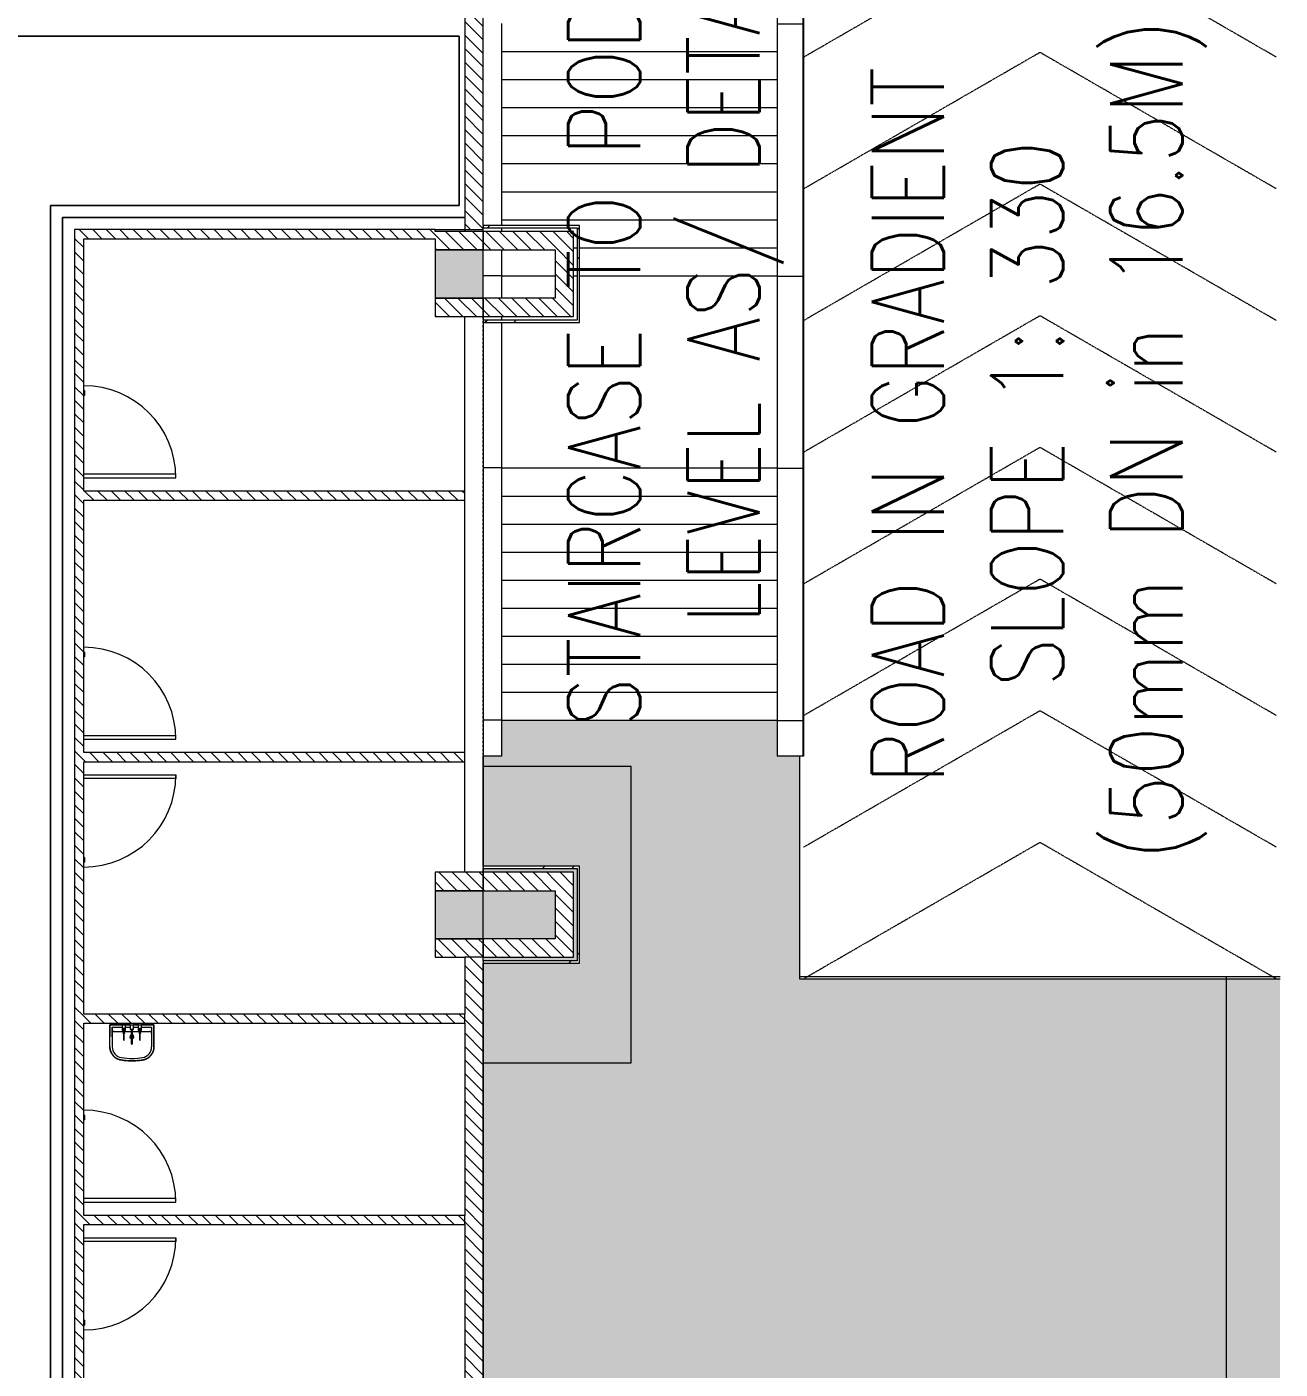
# Model space of a CAD drawing. Header units: millimetres. Extents: x -106145 to 154907, y -84585 to 152038.
# Drawn here: x 51694 to 67339, y -3939 to 12821 of the extents above; entities that cross this region are included whole.
import ezdxf

# ---------------------------------------------------------------- set-up
doc = ezdxf.new("R2010")
doc.units = ezdxf.units.MM
doc.linetypes.add('Cut Out Line _2_', pattern=[2, 1, -1])
doc.linetypes.add('Overhead', pattern=[3.96875, 2.38125, -1.5875])
doc.layers.add('A-DETL', color=7, linetype='Continuous', lineweight=5, true_color=0x00a600)
for name, color, linetype, lineweight in [('A-DETL-MBND', 7, 'Continuous', 5), ('A-DOOR', 7, 'Continuous', 5), ('A-FLOR', 7, 'Continuous', 5), ('A-FLOR-LEVL', 7, 'Continuous', 5), ('A-FLOR-PATT', 7, 'Continuous', 5), ('A-WALL', 7, 'Continuous', 5), ('A-WALL-PATT', 7, 'Continuous', 5), ('G-ANNO-TEXT', 7, 'Continuous', 9), ('P-SANR-FIXT', 7, 'Continuous', 5), ('Q-CASE', 7, 'Continuous', 5), ('S-COLS', 7, 'Continuous', 5), ('S-FNDN', 7, 'Continuous', 5), ('S-STRS', 7, 'Continuous', 5)]:
    doc.layers.add(name, color=color, linetype=linetype, lineweight=lineweight)
doc.styles.add('RomanS_1', font='romans__.ttf', dxfattribs={"width": 0.8, "height": 900})
pattern_1 = [(315, (0, 0), (84.18955, 84.18955), [])]
pattern_2 = [(45, (0, 0), (-754.342, 754.342), []), (45, (0, 1143), (-754.342, 754.342), [])]

# ---------------------------------------------------------------- blocks, each defined once
blk = doc.blocks.new('M_Door-Passage-Small Slit Vision Panel_Type B - 1_25_Type B-13938695-Site Plan -MAIN')
at = {"layer": 'A-DOOR', "color": 254, "lineweight": 9, "true_color": 0xdddddd}
for p, q in [((575, 1213.85), (530, 1213.85)), ((530, 1213.85), (530, 63.85)), ((575, 63.85), (575, 1213.85))]:
    blk.add_line(p, q, dxfattribs=at)
at = {"layer": 'A-DOOR', "color": 254, "true_color": 0xdddddd}
for p, q in [((-514.125, 71.85), (-514.125, 63.85)), ((-514.125, 71.85), (-454.125, 71.85)), ((-454.125, 63.85), (-454.125, 71.85))]:
    blk.add_line(p, q, dxfattribs=at)
blk.add_arc((575, 63.85), 1150, 90, 180, dxfattribs=at)
blk = doc.blocks.new('M_Door-Passage-Small Slit Vision Panel_Type B - 1_25_Type B-13938696-Site Plan -MAIN')
at = {"layer": 'A-DOOR', "color": 254, "true_color": 0xdddddd}
for p, q in [((-514.125, -63.85), (-514.125, -71.85)), ((-454.125, -71.85), (-514.125, -71.85)), ((-454.125, -71.85), (-454.125, -63.85))]:
    blk.add_line(p, q, dxfattribs=at)
at = {"layer": 'A-DOOR', "color": 254, "lineweight": 9, "true_color": 0xdddddd}
for p, q in [((530, -1213.85), (530, -63.85)), ((575, -63.85), (575, -1213.85)), ((575, -1213.85), (530, -1213.85))]:
    blk.add_line(p, q, dxfattribs=at)
at = {"layer": 'A-DOOR', "color": 254, "true_color": 0xdddddd}
blk.add_arc((575, -63.85), 1150, 180, 270, dxfattribs=at)
blk = doc.blocks.new('BASIN_handwash_Type_B - HYBA-010-V65-Site Plan -MAIN')
at = {"layer": 'P-SANR-FIXT', "color": 254, "true_color": 0xdddddd}
for p, q in [((-275, -500), (-275, -224)), ((-275, -224), (-275, -500)), ((-245, -470), (-245, -224)), ((245, -470), (245, -224)), ((275, -224), (275, -500)), ((275, -224), (275, -500)), ((-275, -351), (-275, -500)), ((-110, -500), (-275, -500)), ((-275, -500), (-110, -500)), ((-245, -470), (-245, -351)), ((-118, -470), (-245, -470)), ((-108, -418), (-220, -418)), ((-5, -418), (-90, -418)), ((-19, -500), (-87, -500)), ((-87, -500), (-19, -500)), ((-18, -470), (-79, -470)), ((92, -418), (7, -418)), ((81, -470), (21, -470)), ((90, -500), (21, -500)), ((21, -500), (90, -500)), ((220, -418), (110, -418)), ((275, -500), (113, -500)), ((113, -500), (275, -500)), ((245, -470), (120, -470)), ((245, -351), (245, -470)), ((275, -500), (275, -351))]:
    blk.add_line(p, q, dxfattribs=at)
at = {"layer": 'P-SANR-FIXT', "color": 254, "true_color": 0xdddddd, "flags": 128}
for points in [[(-139, -62), (-145, -63), (-152, -64), (-158, -66), (-165, -68), (-171, -71), (-177, -73), (-183, -76), (-189, -79), (-194, -82), (-200, -86), (-205, -90), (-211, -93), (-216, -98), (-221, -102), (-226, -106), (-230, -111), (-235, -116), (-239, -121), (-243, -126), (-247, -132), (-250, -137), (-254, -143), (-257, -149), (-260, -155), (-262, -161), (-265, -167), (-267, -173), (-269, -180), (-271, -186), (-272, -192), (-273, -199), (-274, -205), (-275, -212), (-275, -219), (-275, -224)], [(-51, -52), (-65, -53), (-98, -56), (-131, -60), (-139, -62)], [(42, -51), (35, -51), (2, -50), (-31, -51), (-45, -51)], [(135, -61), (102, -56), (69, -53), (46, -51)], [(275, -224), (275, -217), (274, -211), (274, -204), (273, -198), (272, -191), (270, -185), (269, -178), (267, -172), (264, -166), (262, -160), (259, -154), (256, -148), (253, -142), (250, -136), (246, -131), (242, -126), (238, -120), (234, -115), (230, -110), (225, -106), (220, -101), (215, -97), (210, -93), (205, -89), (199, -85), (193, -82), (188, -79), (182, -76), (176, -73), (170, -70), (163, -68), (157, -66), (151, -64), (144, -63), (138, -61)]]:
    blk.add_lwpolyline(points, dxfattribs=at)
at = {"layer": 'P-SANR-FIXT', "color": 254, "true_color": 0xdddddd}
for centre, radius, start, end in [((0, -351), 24.2, 107.5533, 254.5917), ((0, -351), 24.2, 291.7818, 66.0732), ((-220, -393), 25, 180, 270), ((220, -393), 25, 270, 0)]:
    blk.add_arc(centre, radius, start, end, dxfattribs=at)
for centre, major_axis, start_param, end_param in [((-110, -224), (165, 0), 1.748277, 3.141593), ((-110, -224), (-135, 0), 4.890944, 6.283185), ((0, -884), (834, 0), 1.40836, 1.738187), ((0, -884), (804, 0), 1.408166, 1.737991), ((110, -224), (135, 0), 0, 1.419404), ((110, -224), (165, 0), 0, 1.418341)]:
    blk.add_ellipse(centre, major_axis=major_axis, ratio=0.999048, start_param=start_param, end_param=end_param, dxfattribs=at)
for points, knots in [([(-275, -224), (-275, -218), (-274, -205), (-271, -189), (-268, -177), (-265, -168), (-262, -159), (-258, -150), (-253, -142), (-248, -134), (-242, -126), (-237, -118), (-230, -111), (-223, -104), (-216, -98), (-209, -92), (-201, -86), (-193, -81), (-184, -77), (-173, -71), (-158, -66), (-145, -63), (-139, -62)], [-1, -1, -1, -1, -0.916667, -0.833333, -0.791667, -0.75, -0.708333, -0.666667, -0.625, -0.583333, -0.541667, -0.5, -0.458333, -0.416667, -0.375, -0.333333, -0.291667, -0.25, -0.208333, -0.166667, -0.083333, 0, 0, 0, 0]), ([(-139, -62), (-124, -59), (-94, -55), (-33, -50), (29, -50), (89, -54), (120, -58), (135, -61)], [-1, -1, -1, -1, -0.833333, -0.666667, -0.333333, -0.166667, 0, 0, 0, 0]), ([(135, -61), (141, -62), (154, -65), (170, -70), (181, -75), (190, -80), (199, -85), (207, -90), (214, -96), (222, -103), (229, -109), (235, -117), (241, -124), (247, -132), (252, -140), (257, -149), (261, -158), (265, -167), (268, -176), (271, -189), (274, -204), (275, -217), (275, -224)], [-1, -1, -1, -1, -0.916667, -0.833333, -0.791667, -0.75, -0.708333, -0.666667, -0.625, -0.583333, -0.541667, -0.5, -0.458333, -0.416667, -0.375, -0.333333, -0.291667, -0.25, -0.208333, -0.166667, -0.083333, 0, 0, 0, 0])]:
    blk.add_open_spline(points, degree=3, knots=knots, dxfattribs=at)
blk = doc.blocks.new('TAPWARE_wall_mount_elbow_levers - HYTP-038-V66-Site Plan -MAIN')
at = {"layer": 'P-SANR-FIXT', "color": 254, "true_color": 0xdddddd}
for p, q in [((-99, 242), (-101, 242)), ((-101, 237), (-101, 242)), ((-101, 242), (-101, 237)), ((-99, 242), (-101, 242)), ((-101, 237), (-101, 242)), ((-101, 242), (-101, 237)), ((-101, 213), (-101, 237)), ((-101, 213), (-101, 237)), ((-101, 195), (-101, 213)), ((-101, 213), (-101, 195)), ((-101, 195), (-101, 213)), ((-101, 213), (-101, 195)), ((-101, 152), (-101, 195)), ((-101, 152), (-101, 195)), ((-99, 237), (-99, 242)), ((-99, 242), (-99, 237)), ((-99, 237), (-99, 242)), ((-99, 242), (-99, 237)), ((-99, 237), (-99, 213)), ((-99, 237), (-99, 213)), ((-99, 195), (-99, 213)), ((-99, 213), (-99, 195)), ((-99, 195), (-99, 213)), ((-99, 213), (-99, 195)), ((-99, 195), (-99, 152)), ((-99, 195), (-99, 152)), ((-10, 276), (-10, 272)), ((-8, 220), (-8, 100)), ((7, 100), (7, 220)), ((10, 272), (10, 276)), ((101, 242), (99, 242)), ((99, 237), (99, 242)), ((99, 242), (99, 237)), ((99, 213), (99, 237)), ((99, 195), (99, 213)), ((99, 213), (99, 195)), ((99, 152), (99, 195)), ((101, 237), (101, 242)), ((101, 242), (101, 237)), ((101, 237), (101, 213)), ((101, 195), (101, 213)), ((101, 213), (101, 195)), ((101, 195), (101, 152)), ((-124, 50), (-124, 45)), ((-124, 50), (-76, 50)), ((-121, 50), (-124, 50)), ((-124, 45), (-112, 45)), ((-76, 45), (-124, 45)), ((-110, 126), (-120, 116)), ((-120, 116), (-120, 91)), ((-110, 111), (-120, 101)), ((-120, 101), (-120, 46)), ((-100, 101), (-120, 101)), ((-120, 91), (-110, 81)), ((-100, 91), (-120, 91)), ((-100, 46), (-120, 46)), ((-100, 116), (-114, 116)), ((-112, 45), (-112, 45)), ((-88, 45), (-112, 45)), ((-110, 150), (-110, 111)), ((-110, 150), (-110, 126)), ((-100, 150), (-109, 150)), ((-100, 150), (-109, 150)), ((-100, 126), (-109, 126)), ((-101, 134), (-101, 152)), ((-101, 134), (-101, 152)), ((-101, 151), (-101, 146)), ((-101, 151), (-101, 146)), ((-101, 134), (-99, 134)), ((-101, 134), (-99, 134)), ((-91, 150), (-100, 150)), ((-91, 150), (-100, 150)), ((-91, 126), (-100, 126)), ((-86, 116), (-100, 116)), ((-80, 101), (-100, 101)), ((-80, 91), (-100, 91)), ((-80, 46), (-100, 46)), ((-99, 152), (-99, 134)), ((-99, 152), (-99, 134)), ((-99, 146), (-99, 151)), ((-99, 146), (-99, 151)), ((-90, 111), (-90, 150)), ((-90, 126), (-90, 150)), ((-80, 116), (-90, 126)), ((-80, 101), (-90, 111)), ((-90, 81), (-80, 91)), ((-88, 45), (-88, 45)), ((-88, 45), (-76, 45)), ((-80, 91), (-80, 116)), ((-80, 46), (-80, 101)), ((-76, 50), (-79, 50)), ((-76, 45), (-76, 50)), ((-10, 110), (-20, 100)), ((-20, 100), (-20, 45)), ((0, 100), (-20, 100)), ((0, 45), (-20, 45)), ((0, 110), (-9, 110)), ((9, 110), (0, 110)), ((20, 100), (0, 100)), ((20, 45), (0, 45)), ((20, 100), (10, 110)), ((20, 45), (20, 100)), ((76, 50), (76, 45)), ((76, 50), (124, 50)), ((79, 50), (76, 50)), ((76, 45), (88, 45)), ((124, 45), (76, 45)), ((90, 126), (80, 116)), ((80, 116), (80, 91)), ((90, 111), (80, 101)), ((80, 101), (80, 46)), ((80, 101), (100, 101)), ((80, 91), (90, 81)), ((80, 91), (100, 91)), ((80, 46), (100, 46)), ((86, 116), (100, 116)), ((112, 45), (88, 45)), ((88, 45), (88, 45)), ((90, 150), (90, 111)), ((90, 150), (90, 126)), ((91, 150), (100, 150)), ((91, 150), (100, 150)), ((91, 126), (100, 126)), ((99, 134), (99, 152)), ((99, 151), (99, 146)), ((99, 134), (101, 134)), ((100, 150), (109, 150)), ((100, 150), (109, 150)), ((100, 126), (109, 126)), ((100, 116), (114, 116)), ((100, 101), (120, 101)), ((100, 91), (120, 91)), ((100, 46), (120, 46)), ((101, 152), (101, 134)), ((101, 146), (101, 151)), ((110, 111), (110, 150)), ((110, 126), (110, 150)), ((120, 116), (110, 126)), ((120, 101), (110, 111)), ((110, 81), (120, 91)), ((112, 45), (112, 45)), ((112, 45), (124, 45)), ((120, 91), (120, 116)), ((120, 46), (120, 101)), ((124, 50), (121, 50)), ((124, 45), (124, 50))]:
    blk.add_line(p, q, dxfattribs=at)
at = {"layer": 'P-SANR-FIXT', "color": 254, "true_color": 0xdddddd, "flags": 128}
for points in [[(-8, 272), (-8, 271), (-8, 271), (-8, 270), (-8, 269), (-8, 268), (-8, 267), (-8, 266), (-8, 265), (-8, 264), (-8, 262), (-8, 261), (-8, 260), (-8, 258), (-8, 257), (-8, 255), (-8, 254), (-8, 252), (-8, 250), (-8, 248), (-8, 247), (-8, 245), (-8, 243), (-8, 241), (-8, 239), (-8, 237), (-8, 235), (-8, 233), (-8, 231), (-8, 229), (-8, 226), (-8, 224), (-8, 222), (-8, 220)], [(7, 220), (7, 222), (7, 224), (7, 227), (7, 229), (7, 231), (7, 233), (7, 235), (7, 237), (7, 239), (7, 241), (7, 243), (7, 245), (7, 247), (7, 248), (7, 250), (7, 252), (7, 254), (7, 255), (7, 257), (7, 258), (7, 260), (7, 261), (7, 263), (7, 264), (7, 265), (7, 266), (7, 267), (7, 268), (7, 269), (7, 270), (7, 271), (7, 271), (7, 272)], [(-109, 150), (-109, 150), (-108, 151), (-108, 151), (-107, 151), (-107, 152), (-106, 152), (-105, 152), (-105, 152), (-104, 153), (-104, 153), (-103, 153), (-103, 153), (-102, 154), (-101, 154), (-101, 154)], [(-109, 150), (-109, 150), (-108, 151), (-108, 151), (-107, 151), (-107, 152), (-106, 152), (-105, 152), (-105, 152), (-104, 153), (-104, 153), (-103, 153), (-103, 153), (-102, 154), (-101, 154), (-101, 154)], [(-99, 154), (-98, 154), (-98, 153), (-97, 153), (-96, 153), (-96, 153), (-95, 153), (-95, 152), (-94, 152), (-94, 152), (-93, 151), (-93, 151), (-92, 151), (-92, 150), (-91, 150), (-91, 150)], [(-99, 154), (-98, 154), (-98, 153), (-97, 153), (-96, 153), (-96, 153), (-95, 153), (-95, 152), (-94, 152), (-94, 152), (-93, 151), (-93, 151), (-92, 151), (-92, 150), (-91, 150), (-91, 150)], [(91, 150), (91, 150), (92, 151), (92, 151), (93, 151), (93, 152), (94, 152), (95, 152), (95, 152), (96, 153), (96, 153), (97, 153), (97, 153), (98, 154), (99, 154), (99, 154)], [(91, 150), (91, 150), (92, 151), (92, 151), (93, 151), (93, 152), (94, 152), (95, 152), (95, 152), (96, 153), (96, 153), (97, 153), (97, 153), (98, 154), (99, 154), (99, 154)], [(101, 154), (102, 154), (102, 153), (103, 153), (104, 153), (104, 153), (105, 153), (105, 152), (106, 152), (106, 152), (107, 151), (107, 151), (108, 151), (108, 150), (109, 150), (109, 150)], [(101, 154), (102, 154), (102, 153), (103, 153), (104, 153), (104, 153), (105, 153), (105, 152), (106, 152), (106, 152), (107, 151), (107, 151), (108, 151), (108, 150), (109, 150), (109, 150)]]:
    blk.add_lwpolyline(points, dxfattribs=at)
at = {"layer": 'P-SANR-FIXT', "color": 254, "true_color": 0xdddddd}
for centre, major_axis, start_param, end_param in [((0, 276), (-10, 0), 3.141593, 6.283185), ((0, 272), (10, 0), 0, 3.141593), ((0, 276), (10, 0), 3.141593, 3.403392), ((0, 272), (10, 0), 3.141593, 4.18879), ((0, 272), (-7.5, 0), 3.141593, 6.283185), ((0, 272), (7.5, 0), 3.141593, 4.18879), ((0, 272), (10, 0), 5.235988, 6.283185), ((0, 272), (-7.5, 0), 2.356194, 3.141593), ((0, 276), (-10, 0), 2.879793, 3.141593)]:
    blk.add_ellipse(centre, major_axis=major_axis, ratio=0.968067, start_param=start_param, end_param=end_param, dxfattribs=at)
blk = doc.blocks.new('2022_11_09_AB BLOCKFACADE WITH CONTINOUS WINDOW_rvt-1-Site Plan -MAIN')
at = {"layer": 'A-WALL-PATT', "true_color": 0xeaeaea}
h = blk.add_hatch(dxfattribs=at)
h.set_pattern_fill('FP_19', color=254, style=0, pattern_type=2)
h.set_pattern_definition(pattern_1)
h.paths.add_polyline_path([(57159, 10290), (57389, 10290), (57389, 17205), (57159, 17205), (57159, 11900)], flags=0)
h = blk.add_hatch(dxfattribs=at)
h.set_pattern_fill('FP_19', color=254, style=0, pattern_type=2)
h.set_pattern_definition(pattern_1)
h.paths.add_polyline_path([(52289, -4535), (52404, -4535), (52404, 10290), (52289, 10290), (52289, -3424)], flags=0)
h = blk.add_hatch(dxfattribs=at)
h.set_pattern_fill('FP_19', color=254, style=0, pattern_type=2)
h.set_pattern_definition(pattern_1)
h.paths.add_polyline_path([(55467, 10175), (56789, 10175), (56789, 10290), (52404, 10290), (52404, 10175), (53367, 10175)], flags=0)
h = blk.add_hatch(dxfattribs=at)
h.set_pattern_fill('FP_19', color=254, style=0, pattern_type=2)
h.set_pattern_definition(pattern_1)
h.paths.add_polyline_path([(56789, 10035), (57389, 10035), (57389, 10265), (56789, 10265), (56789, 10056)], flags=0)
at = {"layer": 'A-WALL-PATT', "true_color": 0xd4d4d4}
h = blk.add_hatch(dxfattribs=at)
h.set_pattern_fill('FP_20', color=254, style=0, pattern_type=2)
h.set_pattern_definition(pattern_2)
h.paths.add_polyline_path([(57568, 10310), (58564, 10310), (58564, 10340), (57389, 10340), (57389, 10310)], flags=0)
at = {"layer": 'A-WALL-PATT', "true_color": 0xeaeaea}
h = blk.add_hatch(dxfattribs=at)
h.set_pattern_fill('FP_19', color=254, style=0, pattern_type=2)
h.set_pattern_definition(pattern_1)
h.paths.add_polyline_path([(57568, 10035), (58289, 10035), (58289, 10265), (57389, 10265), (57389, 10035)], flags=0)
h = blk.add_hatch(dxfattribs=at)
h.set_pattern_fill('FP_19', color=254, style=0, pattern_type=2)
h.set_pattern_definition(pattern_1)
h.paths.add_polyline_path([(58519, 9205), (58519, 10265), (58289, 10265), (58289, 9205)], flags=0)
at = {"layer": 'A-WALL-PATT', "true_color": 0xd4d4d4}
h = blk.add_hatch(dxfattribs=at)
h.set_pattern_fill('FP_20', color=254, style=0, pattern_type=2)
h.set_pattern_definition(pattern_2)
h.paths.add_polyline_path([(58594, 9130), (58594, 10340), (58564, 10340), (58564, 9130)], flags=0)
at = {"layer": 'A-WALL-PATT', "true_color": 0xeaeaea}
h = blk.add_hatch(dxfattribs=at)
h.set_pattern_fill('FP_19', color=254, style=0, pattern_type=2)
h.set_pattern_definition(pattern_1)
h.paths.add_polyline_path([(57389, 9205), (57389, 9435), (56789, 9435), (56789, 9205)], flags=0)
h = blk.add_hatch(dxfattribs=at)
h.set_pattern_fill('FP_19', color=254, style=0, pattern_type=2)
h.set_pattern_definition(pattern_1)
h.paths.add_polyline_path([(57389, 9205), (58289, 9205), (58289, 9435), (57389, 9435)], flags=0)
at = {"layer": 'A-WALL-PATT', "true_color": 0xd4d4d4}
h = blk.add_hatch(dxfattribs=at)
h.set_pattern_fill('FP_20', color=254, style=0, pattern_type=2)
h.set_pattern_definition(pattern_2)
h.paths.add_polyline_path([(57389, 9130), (58564, 9130), (58564, 9160), (57389, 9160)], flags=0)
at = {"layer": 'A-WALL-PATT', "true_color": 0xeaeaea}
h = blk.add_hatch(dxfattribs=at)
h.set_pattern_fill('FP_19', color=254, style=0, pattern_type=2)
h.set_pattern_definition(pattern_1)
h.paths.add_polyline_path([(57159, 6910), (57159, 7025), (52404, 7025), (52404, 6910), (55467, 6910)], flags=0)
h = blk.add_hatch(dxfattribs=at)
h.set_pattern_fill('FP_19', color=254, style=0, pattern_type=2)
h.set_pattern_definition(pattern_1)
h.paths.add_polyline_path([(57159, 3645), (57159, 3760), (52404, 3760), (52404, 3645), (55467, 3645)], flags=0)
h = blk.add_hatch(dxfattribs=at)
h.set_pattern_fill('FP_19', color=254, style=0, pattern_type=2)
h.set_pattern_definition(pattern_1)
h.paths.add_polyline_path([(56789, 2035), (57389, 2035), (57389, 2265), (56789, 2265)], flags=0)
at = {"layer": 'A-WALL-PATT', "true_color": 0xd4d4d4}
h = blk.add_hatch(dxfattribs=at)
h.set_pattern_fill('FP_20', color=254, style=0, pattern_type=2)
h.set_pattern_definition(pattern_2)
h.paths.add_polyline_path([(57568, 2310), (58564, 2310), (58564, 2340), (57389, 2340), (57389, 2310)], flags=0)
at = {"layer": 'A-WALL-PATT', "true_color": 0xeaeaea}
h = blk.add_hatch(dxfattribs=at)
h.set_pattern_fill('FP_19', color=254, style=0, pattern_type=2)
h.set_pattern_definition(pattern_1)
h.paths.add_polyline_path([(57389, 2035), (58289, 2035), (58289, 2265), (57389, 2265)], flags=0)
h = blk.add_hatch(dxfattribs=at)
h.set_pattern_fill('FP_19', color=254, style=0, pattern_type=2)
h.set_pattern_definition(pattern_1)
h.paths.add_polyline_path([(58289, 1435), (58519, 1435), (58519, 2265), (58289, 2265), (58289, 2035)], flags=0)
at = {"layer": 'A-WALL-PATT', "true_color": 0xd4d4d4}
h = blk.add_hatch(dxfattribs=at)
h.set_pattern_fill('FP_20', color=254, style=0, pattern_type=2)
h.set_pattern_definition(pattern_2)
h.paths.add_polyline_path([(58594, 1130), (58594, 2340), (58564, 2340), (58564, 1130)], flags=0)
at = {"layer": 'A-WALL-PATT', "true_color": 0xeaeaea}
h = blk.add_hatch(dxfattribs=at)
h.set_pattern_fill('FP_19', color=254, style=0, pattern_type=2)
h.set_pattern_definition(pattern_1)
h.paths.add_polyline_path([(57389, 1205), (57389, 1435), (56789, 1435), (56789, 1205), (57159, 1205)], flags=0)
h = blk.add_hatch(dxfattribs=at)
h.set_pattern_fill('FP_19', color=254, style=0, pattern_type=2)
h.set_pattern_definition(pattern_1)
h.paths.add_polyline_path([(58519, 1205), (58519, 1435), (57389, 1435), (57389, 1205), (57568, 1205)], flags=0)
h = blk.add_hatch(dxfattribs=at)
h.set_pattern_fill('FP_19', color=254, style=0, pattern_type=2)
h.set_pattern_definition(pattern_1)
h.paths.add_polyline_path([(57159, -5805), (57389, -5805), (57389, 1205), (57159, 1205), (57159, -4650)], flags=0)
at = {"layer": 'A-WALL-PATT', "true_color": 0xd4d4d4}
h = blk.add_hatch(dxfattribs=at)
h.set_pattern_fill('FP_20', color=254, style=0, pattern_type=2)
h.set_pattern_definition(pattern_2)
h.paths.add_polyline_path([(57389, 1130), (58564, 1130), (58564, 1160), (57389, 1160)], flags=0)
at = {"layer": 'A-WALL-PATT', "true_color": 0xeaeaea}
h = blk.add_hatch(dxfattribs=at)
h.set_pattern_fill('FP_19', color=254, style=0, pattern_type=2)
h.set_pattern_definition(pattern_1)
h.paths.add_polyline_path([(52404, 380), (57159, 380), (57159, 495), (52404, 495)], flags=0)
h = blk.add_hatch(dxfattribs=at)
h.set_pattern_fill('FP_19', color=254, style=0, pattern_type=2)
h.set_pattern_definition(pattern_1)
h.paths.add_polyline_path([(57159, -2135), (57159, -2020), (52404, -2020), (52404, -2135), (53367, -2135)], flags=0)
at = {"layer": 'S-COLS', "true_color": 0xeaeaea}
for points in [[(56789, 9435), (57389, 9435), (57389, 10035), (56789, 10035)], [(57389, 1435), (57389, 2035), (56789, 2035), (56789, 1435)]]:
    blk.add_hatch(color=254, dxfattribs=at).paths.add_polyline_path(points, flags=0)
at = {"layer": 'A-DETL-MBND', "color": 7, "true_color": 0xf6f6f6}
for p, q in [((57389, 2340), (57389, 3713)), ((57389, 836), (57389, 1130)), ((57389, -5730), (57389, -2852))]:
    blk.add_line(p, q, dxfattribs=at)
at = {"layer": 'A-DETL-MBND', "color": 9, "true_color": 0xc1c1c1}
for p, q in [((59239, 3585), (57389, 3585)), ((59239, -115), (59239, 3585)), ((57389, -115), (59239, -115))]:
    blk.add_line(p, q, dxfattribs=at)
at = {"layer": 'A-DETL-MBND', "color": 7, "true_color": 0xf4f4f4}
for p, q in [((57389, 2265), (57389, 2310)), ((57389, 1435), (57389, 2035))]:
    blk.add_line(p, q, dxfattribs=at)
at = {"layer": 'A-DETL-MBND', "color": 254, "true_color": 0xe9e9e9}
blk.add_line((57389, 2035), (57389, 2265), dxfattribs=at)
at = {"layer": 'A-DETL-MBND', "color": 7, "true_color": 0xededed}
blk.add_line((57389, -2852), (57389, 836), dxfattribs=at)
at = {"layer": 'A-FLOR', "color": 254, "true_color": 0xdddddd}
for p, q in [((26634, 12705), (57089, 12705)), ((57089, 12705), (26634, 12705)), ((57089, 12705), (57089, 10590)), ((57089, 10590), (57089, 12705)), ((57089, 10590), (51989, 10590)), ((51989, 10590), (51989, -6935)), ((51989, -6935), (51989, 10590)), ((51989, 10590), (57089, 10590)), ((52139, -6785), (52139, 10440)), ((52139, 10440), (57159, 10440)), ((57159, 10440), (52139, 10440)), ((52139, 10440), (52139, -6785)), ((57389, 10265), (57389, 10290))]:
    blk.add_line(p, q, dxfattribs=at)
at = {"layer": 'A-FLOR', "color": 7, "true_color": 0xf4f4f4}
for p, q in [((57389, 2340), (57389, 3713)), ((57389, 836), (57389, 1130)), ((57389, -5730), (57389, -2852))]:
    blk.add_line(p, q, dxfattribs=at)
at = {"layer": 'A-FLOR', "color": 7, "true_color": 0xf1f1f1}
for p, q in [((57389, 2265), (57389, 2310)), ((57389, 1435), (57389, 2035))]:
    blk.add_line(p, q, dxfattribs=at)
at = {"layer": 'A-FLOR', "color": 254, "true_color": 0xe4e4e4}
blk.add_line((57389, 2035), (57389, 2265), dxfattribs=at)
at = {"layer": 'A-FLOR', "color": 254, "true_color": 0xe9e9e9}
blk.add_line((57389, -2852), (57389, 836), dxfattribs=at)
at = {"layer": 'A-WALL', "color": 254, "lineweight": 18, "true_color": 0xdddddd}
for p, q in [((57159, 17205), (57159, 10290)), ((52289, 10290), (52289, -4535)), ((52404, 10290), (52289, 10290)), ((56789, 10290), (52404, 10290)), ((56789, 10265), (56789, 10290)), ((57389, 10265), (56789, 10265)), ((57159, 10290), (57389, 10290)), ((57389, 10290), (57389, 10310)), ((57389, 10265), (57389, 10035)), ((57389, 10035), (57389, 10265)), ((52404, 7025), (52404, 10175)), ((52404, 10175), (56789, 10175)), ((56789, 10175), (56789, 10035)), ((56789, 10035), (57389, 10035)), ((57389, 9435), (56789, 9435)), ((56789, 9435), (56789, 9205)), ((57389, 9435), (57389, 9205)), ((57389, 9205), (57389, 9435)), ((56789, 9205), (57389, 9205)), ((57389, 9160), (57389, 9130)), ((57389, 9130), (57389, 2340)), ((57159, 7025), (52404, 7025)), ((52404, 3760), (52404, 6910)), ((52404, 6910), (57159, 6910)), ((57159, 6910), (57159, 7025)), ((57159, 3760), (52404, 3760)), ((57159, 3645), (57159, 3760)), ((52404, 495), (52404, 3645)), ((52404, 3645), (57159, 3645)), ((57389, 2265), (56789, 2265)), ((56789, 2265), (56789, 2035)), ((57389, 2340), (57389, 2310)), ((57389, 2035), (57389, 2265)), ((56789, 2035), (57389, 2035)), ((57389, 1435), (56789, 1435)), ((56789, 1435), (56789, 1205)), ((57389, 1435), (57389, 1205)), ((57389, 1205), (57389, 1435)), ((56789, 1205), (57159, 1205)), ((57159, 1205), (57159, 495)), ((57389, 1160), (57389, 1205)), ((57159, 495), (52404, 495)), ((52404, -2020), (52404, 380)), ((52404, 380), (57159, 380)), ((57159, 380), (57159, -2020)), ((57159, -2020), (52404, -2020)), ((52404, -4535), (52404, -2135)), ((52404, -2135), (57159, -2135)), ((57159, -2135), (57159, -4535))]:
    blk.add_line(p, q, dxfattribs=at)
at = {"layer": 'A-WALL', "color": 254, "true_color": 0xdddddd}
for p, q in [((57389, 10340), (57389, 17205)), ((56789, 10290), (57159, 10290)), ((57159, 10290), (57159, 10265)), ((57389, 10340), (57389, 10310)), ((57159, 7025), (57159, 9205)), ((57389, 9205), (57389, 9160)), ((57389, 9130), (57389, 2340)), ((57159, 3760), (57159, 6910)), ((57159, 2265), (57159, 3645)), ((57389, 2310), (57389, 2265)), ((57389, 1205), (57159, 1205)), ((57389, 1160), (57389, 1130)), ((57389, -5730), (57389, 1130)), ((57389, 1130), (57389, -5730)), ((57159, 380), (57159, 495)), ((57159, -2135), (57159, -2020))]:
    blk.add_line(p, q, dxfattribs=at)
at = {"layer": 'A-WALL', "color": 253, "lineweight": 18, "true_color": 0xaaaaaa}
for p, q in [((57389, 10310), (58564, 10310)), ((58289, 10265), (57389, 10265)), ((58564, 10340), (57394, 10340)), ((58519, 10265), (58289, 10265)), ((58519, 9205), (58519, 10265)), ((58594, 10340), (58564, 10340)), ((58564, 10310), (58564, 9160)), ((58594, 9130), (58594, 10340)), ((57389, 10035), (58289, 10035)), ((58289, 10035), (58289, 9435)), ((58289, 9435), (57389, 9435)), ((57389, 9205), (58289, 9205)), ((58564, 9160), (57389, 9160)), ((57394, 9130), (58564, 9130)), ((57394, 2340), (57394, 9130)), ((58289, 9205), (58519, 9205)), ((58564, 9130), (58594, 9130)), ((57389, 2310), (58564, 2310)), ((58289, 2265), (57389, 2265)), ((57389, 2265), (57389, 2035)), ((58564, 2340), (57394, 2340)), ((58519, 2265), (58289, 2265)), ((58519, 1435), (58519, 2265)), ((58594, 2340), (58564, 2340)), ((58564, 2310), (58564, 1160)), ((58594, 1130), (58594, 2340)), ((57389, 2035), (58289, 2035)), ((58289, 2035), (58289, 1435)), ((58289, 1435), (57389, 1435)), ((58519, 1205), (58519, 1435)), ((57389, 1205), (58519, 1205)), ((58564, 1160), (57389, 1160)), ((57394, 1130), (58564, 1130)), ((57394, -5730), (57394, 1130)), ((58564, 1130), (58594, 1130))]:
    blk.add_line(p, q, dxfattribs=at)
at = {"layer": 'A-WALL', "color": 253, "true_color": 0xaaaaaa}
for p, q in [((57394, 9130), (57389, 9130)), ((57389, 2340), (57394, 2340)), ((57394, 1130), (57389, 1130))]:
    blk.add_line(p, q, dxfattribs=at)
at = {"layer": 'S-COLS', "color": 254, "true_color": 0xdddddd}
for p, q in [((57389, 10035), (56789, 10035)), ((56789, 10035), (56789, 9435)), ((57389, 9435), (57389, 10035)), ((56789, 9435), (57389, 9435)), ((57389, 2035), (56789, 2035)), ((56789, 2035), (56789, 1435)), ((57389, 1435), (57389, 2035)), ((56789, 1435), (57389, 1435))]:
    blk.add_line(p, q, dxfattribs=at)
at = {"color": 253, "lineweight": 5, "true_color": 0xaaaaaa}
for name, p, rotation in [('M_Door-Passage-Small Slit Vision Panel_Type B - 1_25_Type B-13938695-Site Plan -MAIN', (52340, 7765), 269.9999999999995), ('M_Door-Passage-Small Slit Vision Panel_Type B - 1_25_Type B-13938695-Site Plan -MAIN', (52340, 4500), 269.9999999999995), ('M_Door-Passage-Small Slit Vision Panel_Type B - 1_25_Type B-13938696-Site Plan -MAIN', (52340, 2905), 89.99999999999955), ('BASIN_handwash_Type_B - HYBA-010-V65-Site Plan -MAIN', (53005, -140), 180), ('TAPWARE_wall_mount_elbow_levers - HYTP-038-V66-Site Plan -MAIN', (53004, 405), 179.9999977411273), ('M_Door-Passage-Small Slit Vision Panel_Type B - 1_25_Type B-13938695-Site Plan -MAIN', (52340, -1280), 269.9999999999995), ('M_Door-Passage-Small Slit Vision Panel_Type B - 1_25_Type B-13938696-Site Plan -MAIN', (52340, -2875), 89.99999999999955)]:
    blk.add_blockref(name, p, dxfattribs=dict(at, rotation=rotation))
blk = doc.blocks.new('Casework 1 - Casework 1-7724174-Site Plan -MAIN')
at = {"layer": 'Q-CASE', "color": 253, "true_color": 0xaaaaaa}
for p, q in [((61059, 14150), (61063, 14150)), ((61059, 14150), (61059, 13515)), ((61063, 14150), (61385, 14150)), ((61063, 14150), (61063, 13514)), ((61385, 14150), (61389, 14150)), ((61385, 13685), (61385, 14150)), ((61389, 14150), (61389, 13685)), ((61059, 13515), (61063, 13514)), ((61059, 13515), (61059, 11372)), ((61063, 13514), (61342, 13514)), ((61063, 11371), (61063, 13514)), ((61385, 11371), (61385, 13415)), ((61389, 13415), (61389, 11372)), ((61059, 11372), (61063, 11371)), ((61059, 11372), (61059, 8832)), ((61063, 11371), (61385, 11371)), ((61063, 8831), (61063, 11371)), ((61385, 11371), (61389, 11372)), ((61385, 8831), (61385, 11371)), ((61389, 11372), (61389, 8832)), ((61059, 8832), (61063, 8831)), ((61059, 8832), (61059, 5682)), ((61063, 8831), (61385, 8831)), ((61063, 5681), (61063, 8831)), ((61385, 8831), (61389, 8832)), ((61385, 5681), (61385, 8831)), ((61389, 8832), (61389, 5682)), ((61059, 5682), (61063, 5681)), ((61059, 5682), (61059, 3282)), ((61063, 5681), (61385, 5681)), ((61063, 3281), (61063, 5681)), ((61385, 5681), (61389, 5682)), ((61385, 3281), (61385, 5681)), ((61389, 5682), (61389, 3282)), ((61059, 3282), (61063, 3281)), ((61059, 3282), (61059, 132)), ((61063, 3281), (61385, 3281)), ((61063, 131), (61063, 3281)), ((61385, 3281), (61389, 3282)), ((61385, 131), (61385, 3281)), ((61389, 3282), (61389, 132)), ((61059, 132), (61063, 131)), ((61059, 132), (61059, -315)), ((61063, 131), (61385, 131)), ((61063, -315), (61063, 131)), ((61385, 131), (61389, 132)), ((61385, -315), (61385, 131)), ((61389, 132), (61389, -315)), ((61063, -315), (61059, -315)), ((61385, -315), (61063, -315)), ((61389, -315), (61385, -315))]:
    blk.add_line(p, q, dxfattribs=at)
blk = doc.blocks.new('MMU_ AMBALA_PODIUM_2022_11_02_CENTRAL_rvt-1-Site Plan -MAIN')
at = {"layer": 'A-FLOR-LEVL', "color": 253, "true_color": 0xaaaaaa}
for p, q in [((61339, 3713), (61339, 963)), ((61339, 963), (67339, 963))]:
    blk.add_line(p, q, dxfattribs=at)
at = {"layer": 'A-WALL', "color": 253, "true_color": 0xaaaaaa}
for p, q in [((57619, 12863), (57619, 10340)), ((57619, 10310), (57619, 10265)), ((57619, 10035), (57619, 9713)), ((57619, 9713), (57389, 9713)), ((57619, 9713), (57619, 9435)), ((57619, 9205), (57619, 9160)), ((57619, 9130), (57619, 7313)), ((57619, 7313), (57389, 7313)), ((57619, 7313), (57619, 4163)), ((57619, 4163), (57389, 4163)), ((57619, 4163), (57619, 3713)), ((57619, 3713), (57389, 3713))]:
    blk.add_line(p, q, dxfattribs=at)
at = {"layer": 'S-FNDN', "color": 253, "true_color": 0xaaaaaa}
blk.add_line((66664, 963), (66664, 935), dxfattribs=at)
at = {"layer": 'S-FNDN', "color": 9, "true_color": 0xc1c1c1}
blk.add_line((66664, 935), (66664, -6712), dxfattribs=at)
at = {"layer": 'S-STRS', "color": 253, "linetype": 'Overhead', "true_color": 0xaaaaaa}
for p, q in [((57619, 12513), (61059, 12513)), ((57619, 12163), (61059, 12163)), ((57619, 11813), (61059, 11813)), ((57619, 11463), (61059, 11463)), ((57619, 11113), (61059, 11113)), ((57619, 10763), (61059, 10763)), ((57619, 10413), (61059, 10413)), ((58519, 10063), (58564, 10063)), ((58594, 10063), (61059, 10063)), ((57619, 9713), (58289, 9713)), ((58519, 9713), (58564, 9713)), ((58594, 9713), (61059, 9713)), ((57619, 7313), (61059, 7313)), ((57619, 6963), (61059, 6963)), ((57619, 6613), (61059, 6613)), ((57619, 6263), (61059, 6263)), ((57619, 5913), (61059, 5913)), ((57619, 5563), (61059, 5563)), ((57619, 5213), (61059, 5213)), ((57619, 4863), (61059, 4863)), ((57619, 4513), (61059, 4513)), ((57619, 4163), (61059, 4163))]:
    blk.add_line(p, q, dxfattribs=at)
at = {"layer": 'S-STRS', "color": 253, "true_color": 0xaaaaaa}
for p, q in [((57619, 12513), (61059, 12513)), ((57619, 12163), (61059, 12163)), ((57619, 11813), (61059, 11813)), ((57619, 11463), (61059, 11463)), ((57619, 11113), (61059, 11113)), ((57619, 10763), (61059, 10763)), ((57619, 10413), (61059, 10413)), ((58519, 10063), (58564, 10063)), ((58594, 10063), (61059, 10063)), ((57619, 9713), (58289, 9713)), ((58519, 9713), (58564, 9713)), ((58594, 9713), (61059, 9713)), ((57619, 7313), (61059, 7313)), ((57619, 6963), (61059, 6963)), ((57619, 6613), (61059, 6613)), ((57619, 6263), (61059, 6263)), ((57619, 5913), (61059, 5913)), ((57619, 5563), (61059, 5563)), ((57619, 5213), (61059, 5213)), ((57619, 4863), (61059, 4863)), ((57619, 4513), (61059, 4513)), ((57619, 4163), (61059, 4163))]:
    blk.add_line(p, q, dxfattribs=at)
at = {"color": 253, "lineweight": 5, "true_color": 0xaaaaaa}
blk.add_blockref('Casework 1 - Casework 1-7724174-Site Plan -MAIN', (0, 4028), dxfattribs=at)

msp = doc.modelspace()

# ---------------------------------------------------------------- linework, layer by layer
at = {"layer": 'A-DETL', "color": 8, "linetype": 'Cut Out Line _2_', "true_color": 0x808080}
for p, q in [((61388.75, 12443.65), (64338.74, 14146.83)), ((67288.74, 12443.65), (64338.74, 14146.83)), ((61388.75, 10799.56), (64338.74, 12502.74)), ((67288.74, 10799.56), (64338.74, 12502.74)), ((61388.75, 9155.46), (64338.74, 10858.64)), ((67288.74, 9155.46), (64338.74, 10858.64)), ((61388.75, 7511.37), (64338.74, 9214.55)), ((67288.74, 7511.37), (64338.74, 9214.55)), ((61388.75, 5867.28), (64338.74, 7570.46)), ((67288.74, 5867.28), (64338.74, 7570.46)), ((61388.75, 4223.19), (64338.74, 5926.37)), ((67288.74, 4223.19), (64338.74, 5926.37)), ((61388.75, 2579.1), (64338.74, 4282.28)), ((67288.74, 2579.1), (64338.74, 4282.28)), ((61388.75, 935.01), (64338.74, 2638.19)), ((67288.74, 935.01), (64338.74, 2638.19))]:
    msp.add_line(p, q, dxfattribs=at)
at = {"layer": 'A-FLOR', "color": 251, "true_color": 0x4a4a4a}
for p, q in [((61338.74, 963.06), (61338.74, 935.01)), ((61338.74, 935.01), (67338.75, 935.01))]:
    msp.add_line(p, q, dxfattribs=at)

# ---------------------------------------------------------------- block references
at = {"lineweight": 5}
msp.add_blockref('2022_11_09_AB BLOCKFACADE WITH CONTINOUS WINDOW_rvt-1-Site Plan -MAIN', (0, 0), dxfattribs=at)

# ---------------------------------------------------------------- texts
at = {"layer": 'G-ANNO-TEXT', "char_height": 900, "attachment_point": 1, "rotation": 90, "style": 'RomanS_1'}
for s, insert, width in [('LEVEL AS/ DETAIL', (59938.61, 5367.83), 12140.7555), ('(50mm DN in 16.5M)', (65218.57, 2418.94), 14969.109), ('ROAD IN GRADIENT ', (62242.01, 3371.44), 13526.0715), ('SLOPE 1: 330', (63730.29, 4577.94), 9716.4525)]:
    msp.add_mtext(s, dxfattribs=dict(at, insert=insert, width=width))

# ---------------------------------------------------------------- next in the draw order: hatches: boundary and pattern name
at = {"layer": 'A-FLOR-PATT', "true_color": 0xf7f7f7, "transparency": 33554509}
h = msp.add_hatch(color=7, dxfattribs=at)
h.paths.add_polyline_path([(61783.25, -27014.75), (94160.19, -8320.79), (98218.7, -6123.39), (95219.07, -927.86), (89317.9, -4117.85), (75795.77, -11944.08), (75877.98, -12135.77), (75948.96, -12331.91), (76018.75, -12575.49), (76060.21, -12757.27), (76092.44, -12941.8), (76116.29, -13147.5), (76128.27, -13355.74), (76128.17, -13564.32), (76116, -13772.55), (76091.78, -13979.72), (76046.05, -14225.57), (76007.6, -14388.13), (75947.91, -14587.99), (75876.75, -14784.05), (75794.36, -14975.67), (79724.42, -12565.92), (79296.98, -11868.8), (81242.08, -11987.26), (80465.5, -13774.54), (80038.06, -13077.42), (71854.01, -18095.53), (71540.38, -17584.03), (74097.89, -16015.87), (74255.39, -15912.36), (74406.07, -15799.16), (74549.35, -15676.73), (74684.66, -15545.54), (74811.46, -15406.11), (74929.26, -15259), (75037.58, -15104.78), (75136.01, -14944.06), (75224.16, -14777.48), (75308.36, -14587.99), (75380.92, -14388.13), (75423.61, -14249.23), (75467.56, -14065.96), (75499.91, -13880.29), (75520.55, -13692.96), (75529.38, -13504.7), (75526.37, -13316.26), (75511.53, -13128.38), (75484.62, -12940.31), (75440.52, -12734.85), (75381.92, -12531.83), (75335.79, -12397.21), (75272.08, -12243.5), (58767.1, -21791.79), (60607.88, -24979.4)], flags=0)
h.paths.add_polyline_path([(56359.71, -19984.23), (61168.85, -17207.68), (61508.62, -17004.44), (61841.94, -16790.79), (62168.49, -16566.94), (62487.97, -16333.09), (62818.83, -16073.87), (63104.47, -15836.33), (63400.9, -15573.88), (63689.08, -15302.4), (63968.72, -15022.13), (64239.56, -14733.34), (64501.33, -14436.32), (64753.8, -14131.34), (64996.71, -13818.71), (65229.84, -13498.71), (65452.96, -13171.65), (65665.86, -12837.84), (65868.33, -12497.62), (66101.13, -12071.66), (66241.23, -11799.2), (66411.31, -11441.67), (66570.25, -11079.06), (66717.89, -10711.7), (66854.11, -10339.96), (66978.76, -9964.18), (67091.73, -9584.72), (67192.91, -9201.95), (67282.2, -8816.24), (67366.91, -8383.73), (67424.8, -8037.45), (67477.97, -7645.12), (67518.98, -7251.33), (67547.79, -6856.46), (67561.18, -6536.95), (67338.75, -6536.95), (67338.75, 935.01), (61338.74, 935.01), (61338.74, 3713.1), (61058.74, 3713.1), (61058.74, 4163.1), (57618.75, 4163.1), (57618.75, 3713.1), (57388.75, 3713.1), (57388.75, 2340.01), (58593.75, 2340.01), (58593.75, 1130.01), (57388.75, 1130.01), (57388.75, -5729.99), (58593.75, -5729.99), (58593.75, -6939.99), (57389.25, -6939.99), (57389.25, -12490), (58593.75, -12490), (58593.75, -15470), (57388.75, -15470), (57388.75, -17831.41), (57588.75, -17831.41), (57582.66, -18005.8), (57564.42, -18179.34), (57534.12, -18351.19), (57490.27, -18525.53), (57437.98, -18686.46), (57372.61, -18848.25), (57296.12, -19005.09), (57190.58, -19183.32), (57104.3, -19309.82), (56995.64, -19447.51), (56887.1, -19568.06), (56761.58, -19689.27), (56627.9, -19801.44), (56486.73, -19904), (56374.89, -19974.55)], flags=0)
h.paths.add_polyline_path([(58563.75, -15440), (58563.75, -12520), (57389.25, -12520), (57389.25, -12565), (58518.75, -12565), (58518.75, -15395), (57388.75, -15395), (57388.75, -15440), (58518.75, -15440)], flags=0)
h.paths.add_polyline_path([(57388.75, -15165), (58288.75, -15165), (58288.75, -12795), (57389.25, -12795), (57388.75, -14837.61)], flags=0)
h.paths.add_polyline_path([(67996.84, -13369.86), (74087.26, -10077.57), (74108.98, -9720.82), (74462.8, -9874.56), (93393.9, 359.02), (93207.42, 301.02), (93017.62, 255.06), (92825.27, 221.32), (92576.83, 197.47), (92388.7, 191.9), (92200.59, 197.92), (92013.32, 215.49), (91827.71, 244.5), (91644.56, 284.76), (91464.68, 336), (91288.84, 397.91), (91110.07, 473.93), (90935.61, 561.69), (90767.12, 660.43), (90605.29, 769.73), (90450.77, 889.15), (90304.21, 1018.21), (90166.2, 1156.37), (90006.25, 1343.33), (89908.48, 1471.9), (89808.91, 1619.67), (89710.36, 1788.26), (89602.7, 2010.19), (89532.57, 2182.5), (89472.85, 2359.43), (89423.93, 2540.21), (89388.75, 2705.99), (89388.75, 4235.06), (89188.75, 4235.06), (89188.75, 3813.1), (88958.75, 3813.1), (88958.75, 4235.06), (85568.75, 4235.06), (85568.75, 3813.1), (85538.75, 3813.1), (85538.75, 935.01), (79338.75, 935.01), (79335.84, -6065), (69561.45, -6065), (69568.43, -6539.77), (69563.53, -6952.39), (69545.64, -7395.77), (69515.15, -7838.46), (69458.99, -8383.73), (69416.46, -8720.35), (69348.35, -9158.83), (69267.79, -9595.19), (69174.86, -10029.09), (69069.62, -10460.17), (68952.16, -10888.08), (68822.58, -11312.48), (68680.98, -11733.02), (68527.48, -12149.37), (68362.2, -12561.18), (68177.6, -12984.48), (68069.81, -13214.28)], flags=0)
h.paths.add_polyline_path([(58518.75, -6909.99), (58563.75, -6909.99), (58563.75, -5759.99), (57388.75, -5759.99), (57388.98, -5804.95), (58518.75, -5804.99), (58518.75, -6864.99), (57389.25, -6864.99), (57392.6, -6909.99), (58288.75, -6909.99)], flags=0)
h.paths.add_polyline_path([(57688.75, -6634.99), (58288.75, -6634.99), (58288.75, -6034.99), (57388.75, -6034.99), (57391.25, -6634.99), (57567.84, -6634.99)], flags=0)
h.paths.add_polyline_path([(57393.33, 1160.01), (58563.75, 1160.01), (58563.75, 2310.01), (57388.75, 2310.01), (57388.75, 1435.01), (58288.75, 1435.01), (58288.75, 2035.01), (57389.24, 2035.05), (57389.24, 2265.01), (58518.75, 2265.01), (58518.75, 1205.01), (57388.75, 1205.01), (57390.94, 1160.01)], flags=0)

# ---------------------------------------------------------------- next in the draw order: linework, layer by layer
at = {"layer": 'A-DETL', "color": 8, "linetype": 'Cut Out Line _2_', "true_color": 0x808080}
msp.add_line((57388.75, -14264.95), (57388.75, 48160.34), dxfattribs=at)
at = {"layer": 'A-FLOR', "color": 7, "true_color": 0xebebeb}
msp.add_line((57388.75, 2340.01), (57388.75, 3713.1), dxfattribs=at)
at = {"layer": 'A-FLOR', "color": 254, "true_color": 0xe3e3e3}
msp.add_line((57388.75, 1435.05), (57388.75, 2310.01), dxfattribs=at)
at = {"layer": 'A-FLOR', "color": 254, "true_color": 0xd9d9d9}
msp.add_line((57388.75, -5729.99), (57388.75, 1130.01), dxfattribs=at)

# ---------------------------------------------------------------- next in the draw order: block references
at = {"lineweight": 5}
msp.add_blockref('MMU_ AMBALA_PODIUM_2022_11_02_CENTRAL_rvt-1-Site Plan -MAIN', (0, 0), dxfattribs=at)

# ---------------------------------------------------------------- next in the draw order: texts
at = {"layer": 'G-ANNO-TEXT', "insert": (58450.33, 4081.95), "char_height": 900, "width": 16008.096, "attachment_point": 1, "rotation": 90, "style": 'RomanS_1'}
msp.add_mtext('STAIRCASE TO PODIUM ', dxfattribs=at)

doc.saveas('drawing.dxf')
